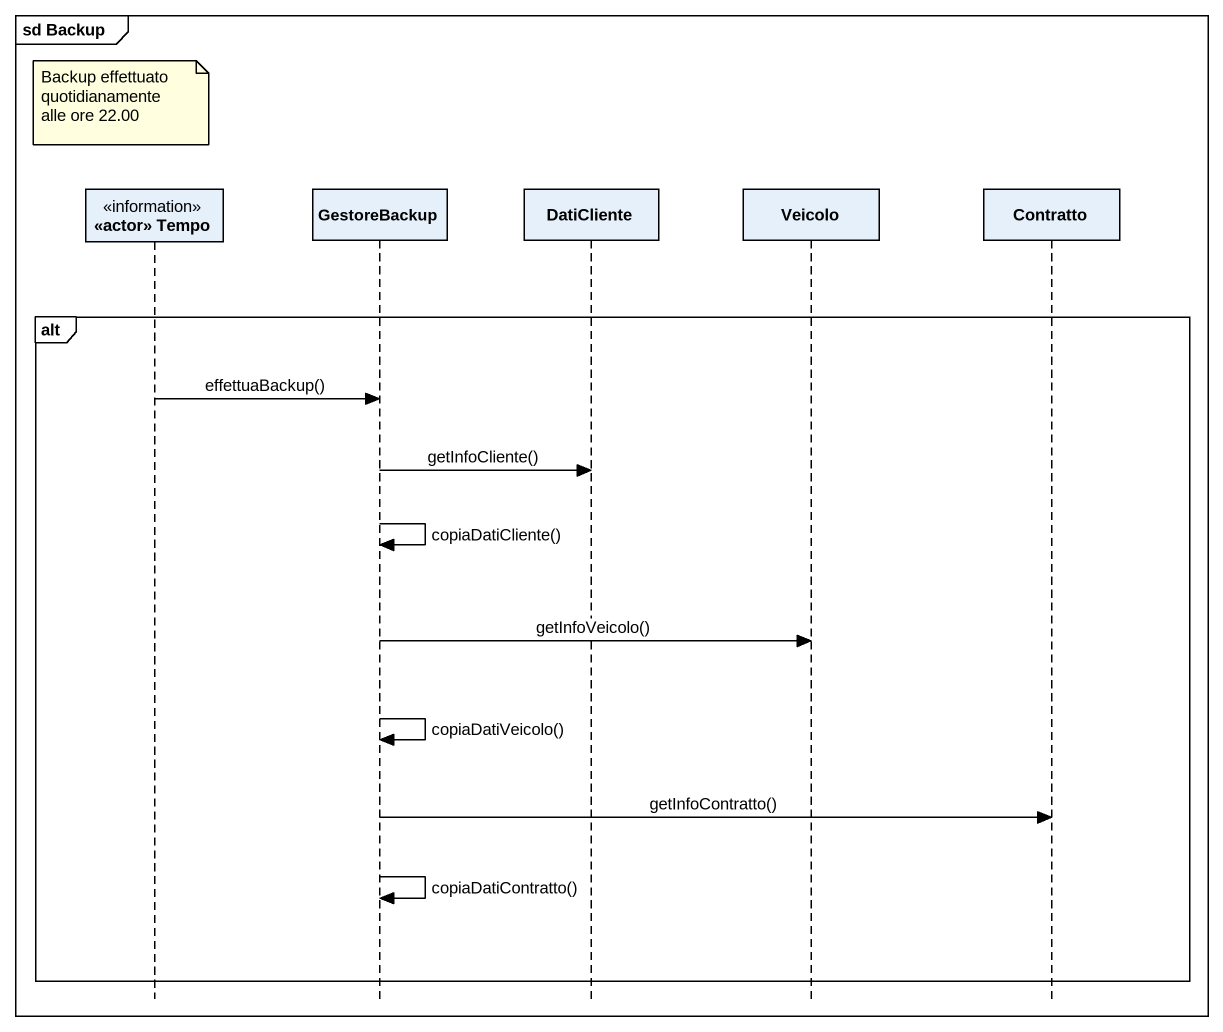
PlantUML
@startuml
mainframe sd Backup
hide footbox
participant "<<actor>> Tempo" as actor_Tempo <<information>>
participant GestoreBackup
participant DatiCliente
participant Veicolo
participant Contratto

note over actor_Tempo : Backup effettuato quotidianamente alle ore 22.00
alt
  actor_Tempo -> GestoreBackup : effettuaBackup()
  GestoreBackup -> DatiCliente : getInfoCliente()
  GestoreBackup -> GestoreBackup : copiaDatiCliente()
  GestoreBackup -> Veicolo : getInfoVeicolo()
  GestoreBackup -> GestoreBackup : copiaDatiVeicolo()
  GestoreBackup -> Contratto : getInfoContratto()
  GestoreBackup -> GestoreBackup : copiaDatiContratto()
end
@enduml
